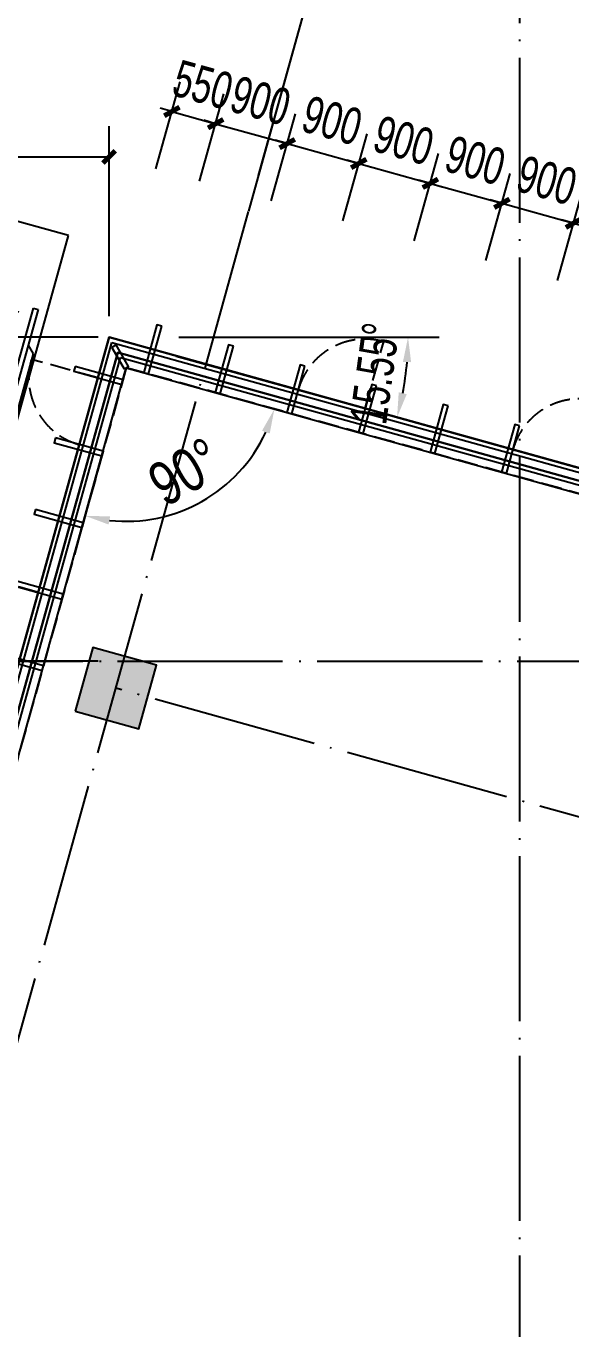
# Model space of a CAD drawing. Extents: x -409435 to 356702, y -107829 to 330904.
# Drawn here: x 98421 to 105022, y 210904 to 226698 of the extents above; entities that cross this region are included whole.
import ezdxf
from ezdxf.xclip import XClip

# ---------------------------------------------------------------- set-up
doc = ezdxf.new("R2010")
doc.units = 0
doc.header["$LTSCALE"] = 1000
doc.header["$MEASUREMENT"] = 0
doc.header["$XCLIPFRAME"] = 0
for name, pattern in [('104-14# 核心筒$0$DOTE', [2.42, 2, -0.2, 0.02, -0.2]), ('14#楼幕墙$0$DASH', [0.35, 0.25, -0.1]), ('X-104 14#平面$0$$0$DASH', [0.35, 0.25, -0.1])]:
    doc.linetypes.add(name, pattern=pattern)
for name, color, linetype in [('01-标注_尺寸', 124, 'Continuous'), ('104-14# 核心筒$0$01-标注_轴线坐标', 132, 'Continuous'), ('104-14# 核心筒$0$A-C_玻璃幕墙', 140, 'Continuous'), ('104-14# 核心筒$0$A_AXIS-轴线', 36, '104-14# 核心筒$0$DOTE'), ('104-14# 核心筒$0$A_STR-砼柱', 51, 'Continuous'), ('14#楼幕墙$0$A-C_玻璃幕墙', 140, 'Continuous'), ('14#楼幕墙$0$A-C_窗', 140, 'Continuous'), ('PUB_HATCH', 8, 'Continuous'), ('X-104 14#平面$0$01-标注_尺寸', 124, 'Continuous'), ('X-104 14#平面$0$A-C_玻璃幕墙', 140, 'Continuous'), ('X-104 14#平面$0$A-E_楼梯', 171, 'Continuous'), ('X-104 14#平面$0$A-TECH_结构', 21, 'Continuous')]:
    doc.layers.add(name, color=color, linetype=linetype)
doc.layers.add('X-104 14#平面$0$000套内', color=226, linetype='Continuous', lineweight=30, plot=False)
doc.styles.add('104-14# 核心筒$0$_TCH_DIM_T3', font='ros.shx', dxfattribs={"width": 0.705882, "bigfont": 'jd.shx'})
doc.styles.add('_TCH_DIM_T3', font='ros.shx', dxfattribs={"width": 0.705882, "bigfont": 'jd.shx'})
doc.styles.add('X-104 14#平面$0$_TCH_DIM_T3', font='ros.shx', dxfattribs={"width": 0.8, "bigfont": 'jd.shx'})
doc.dimstyles.new('104-14# 核心筒$0$_TCH_ARCH&&150', dxfattribs={"dimtxt": 446.25, "dimasz": 150, "dimexe": 375, "dimexo": 450, "dimgap": 189.375, "dimtad": 1, "dimdec": 0, "dimzin": 0, "dimdsep": 46, "dimtxsty": '104-14# 核心筒$0$_TCH_DIM_T3', "dimblk": '104-14# 核心筒$0$_ArchTick', "dimcen": 0.09, "dimclrt": 7, "dimazin": 2, "dimtfac": 1, "dimtdec": 0, "dimtix": 1, "dimtmove": 2, "dimatfit": 3, "dimfxl": 0, "dimtolj": 1, "dimtzin": 0, "dimarcsym": 0})
doc.dimstyles.new('_TCH_ARCH&&150', dxfattribs={"dimtxt": 446.25, "dimasz": 150, "dimexe": 375, "dimexo": 450, "dimgap": 189.375, "dimtad": 1, "dimdec": 0, "dimzin": 0, "dimdsep": 46, "dimtxsty": '_TCH_DIM_T3', "dimblk": 'ARCHTICK', "dimcen": 0.09, "dimclrt": 7, "dimazin": 2, "dimtfac": 1, "dimtdec": 0, "dimtix": 1, "dimtmove": 2, "dimatfit": 3, "dimfxl": 0, "dimtolj": 1, "dimtzin": 0, "dimarcsym": 0})
doc.dimstyles.new('_TCH_ARROW&&150', dxfattribs={"dimtxt": 446.25, "dimasz": 300, "dimexe": 375, "dimexo": 450, "dimgap": 150, "dimtad": 1, "dimdec": 0, "dimzin": 0, "dimdsep": 46, "dimtxsty": '_TCH_DIM_T3', "dimcen": 0.09, "dimclrt": 7, "dimazin": 2, "dimtfac": 1, "dimtdec": 0, "dimtix": 1, "dimtmove": 2, "dimatfit": 3, "dimfxl": 0, "dimtolj": 1, "dimtzin": 0, "dimarcsym": 0})
doc.dimstyles.new('X-104 14#平面$0$_TCH_ARROW&&150', dxfattribs={"dimtxt": 525, "dimasz": 300, "dimexe": 375, "dimexo": 450, "dimgap": 150, "dimtad": 1, "dimdec": 0, "dimzin": 0, "dimdsep": 46, "dimtxsty": 'X-104 14#平面$0$_TCH_DIM_T3', "dimcen": 0.09, "dimclrt": 7, "dimazin": 2, "dimtfac": 1, "dimtdec": 0, "dimtix": 1, "dimtmove": 2, "dimatfit": 3, "dimfxl": 0, "dimtolj": 1, "dimtzin": 0, "dimarcsym": 0})

# ---------------------------------------------------------------- blocks, each defined once
blk = doc.blocks.new('14#楼幕墙$0$A$C103B1A8E')
blk.add_lwpolyline([(0, 0), (60, 0), (60, 600), (0, 600)], close=True)
blk = doc.blocks.new('14#楼幕墙$0$A$C678332E3')
blk.add_lwpolyline([(0, 0), (60, 0), (60, 300), (0, 300)], close=True)
blk = doc.blocks.new('14#楼幕墙$0$A$C140B3602')
for name, p, rotation in [('14#楼幕墙$0$A$C103B1A8E', (83509, 42400), 163.4518973651107), ('14#楼幕墙$0$A$C678332E3', (83044, 41890), 28.45016047509381), ('14#楼幕墙$0$A$C103B1A8E', (84372, 42143), 163.4518973651107), ('14#楼幕墙$0$A$C103B1A8E', (82453, 41931), 253.4697301337788), ('14#楼幕墙$0$A$C103B1A8E', (85235, 41887), 163.4518973651107), ('14#楼幕墙$0$A$C103B1A8E', (86097, 41631), 163.4518973651107), ('14#楼幕墙$0$A$C103B1A8E', (86960, 41374), 163.4518973651107), ('14#楼幕墙$0$A$C103B1A8E', (82197, 41068), 253.4697301337788), ('14#楼幕墙$0$A$C103B1A8E', (87823, 41118), 163.4518973651107), ('14#楼幕墙$0$A$C103B1A8E', (81940, 40205), 253.4697301337788), ('14#楼幕墙$0$A$C103B1A8E', (81684, 39343), 253.4697301337788), ('14#楼幕墙$0$A$C103B1A8E', (81428, 38480), 253.4697301337788)]:
    blk.add_blockref(name, p, dxfattribs=dict(rotation=rotation))
blk = doc.blocks.new('14#楼幕墙$0$A$C2CD63A88')
at = {"linetype": '14#楼幕墙$0$DASH'}
blk.add_lwpolyline([(0, 670), (0, -170)], dxfattribs=at)
blk.add_arc((0, 670), 840, 270, 0, dxfattribs=at)
blk = doc.blocks.new('14#楼幕墙')
at = {"layer": '14#楼幕墙$0$A-C_玻璃幕墙'}
for p, q in [((92266, 197155), (99427, 222925)), ((94037, 203343), (99462, 222863)), ((99427, 222925), (120742, 216995)), ((99462, 222863), (120687, 216958)), ((94182, 203303), (99566, 222679)), ((94278, 203276), (99636, 222556)), ((99566, 222679), (120524, 216848)), ((99636, 222556), (120415, 216774))]:
    blk.add_line(p, q, dxfattribs=at)
blk.add_lwpolyline([(120742, 216995), (99427, 222925), (92266, 197155), (62308, 195791), (62738, 196820), (22065, 195795), (17309, 179208), (53491, 179840), (52927, 177185), (83500, 178466), (82418, 175654), (109062, 173768), (119297, 188914), (117563, 189300)], close=True, dxfattribs=at)
at = {"layer": '14#楼幕墙$0$A-C_玻璃幕墙', "rotation": 1.000000000000248}
blk.add_blockref('14#楼幕墙$0$A$C140B3602', (17309, 179208), dxfattribs=at)
at = {"layer": '14#楼幕墙$0$A-C_窗'}
for p, rotation in [((102708, 222708), 164.4518973650736), ((98649, 222612), 254.4518973650889), ((105309, 221984), 164.4518973650736), ((97926, 220011), 254.4518973650889)]:
    blk.add_blockref('14#楼幕墙$0$A$C2CD63A88', p, dxfattribs=dict(at, rotation=rotation))
blk = doc.blocks.new('_FZH')
blk.add_lwpolyline([(-0.5, -0.5), (0.5, -0.5), (0.5, 0.5), (-0.5, 0.5)], close=True)
at = {"layer": 'PUB_HATCH'}
blk.add_solid([(-0.5, -0.5), (0.5, -0.5), (-0.5, 0.5), (0.5, 0.5)], dxfattribs=at)
blk = doc.blocks.new('104-14# 核心筒$0$_ArchTick')
at = {"color": 0, "linetype": 'ByBlock', "const_width": 0.4}
blk.add_lwpolyline([(-0.5, -0.5), (0.5, 0.5)], dxfattribs=at)
blk = doc.blocks.new('*D2819')
at = {"layer": '104-14# 核心筒$0$01-标注_轴线坐标', "color": 0, "lineweight": -2, "transparency": 16777216}
for p, q in [((101239, 224885), (102545, 229581)), ((102445, 229220), (111844, 226605)), ((110638, 222269), (111944, 226966))]:
    blk.add_line(p, q, dxfattribs=at)
at = {"layer": 'Defpoints', "color": 0, "transparency": 16777216}
for p in [(111844, 226605), (101118, 224451), (110517, 221836)]:
    blk.add_point(p, dxfattribs=at)
at = {"layer": '104-14# 核心筒$0$01-标注_轴线坐标', "color": 0, "lineweight": -2, "transparency": 16777216, "xscale": 150, "yscale": 150, "zscale": 150}
for p, rotation in [((102445, 229220), 164.451897364515), ((111844, 226605), 344.451897364515)]:
    blk.add_blockref('104-14# 核心筒$0$_ArchTick', p, dxfattribs=dict(at, rotation=rotation))
at = {"layer": '104-14# 核心筒$0$01-标注_轴线坐标', "color": 7, "transparency": 16777216, "insert": (107255, 228310), "char_height": 446.2, "attachment_point": 5, "rotation": 344.4519, "style": '104-14# 核心筒$0$_TCH_DIM_T3'}
blk.add_mtext('\\A1;9756', dxfattribs=at)
blk = doc.blocks.new('*D2640')
at = {"layer": 'Defpoints', "color": 0, "transparency": 16777216}
for p in [(99636, 222556), (100206, 222397), (99477, 221985), (100100, 220752)]:
    blk.add_point(p, dxfattribs=at)
at = {"layer": 'X-104 14#平面$0$01-标注_尺寸', "color": 0, "lineweight": -2, "transparency": 16777216}
for p, q in [((100640, 222276), (101791, 221956)), ((99356, 221551), (99036, 220400))]:
    blk.add_line(p, q, dxfattribs=at)
blk.add_arc((99636, 222556), 1862, 263.6908, 335.213, dxfattribs=at)
at = {"layer": 'X-104 14#平面$0$01-标注_尺寸', "color": 0, "transparency": 16777216}
for points in [[(101280, 221792), (101373, 221758), (101430, 222056)], [(99421, 220655), (99440, 220753), (99136, 220761)]]:
    blk.add_solid(points, dxfattribs=at)
at = {"layer": 'X-104 14#平面$0$01-标注_尺寸', "color": 7, "transparency": 16777216, "insert": (100348, 221293), "char_height": 525, "attachment_point": 5, "rotation": 29.4519, "style": 'X-104 14#平面$0$_TCH_DIM_T3'}
blk.add_mtext('\\A1;90°', dxfattribs=at)
blk = doc.blocks.new('_ArchTick')
at = {"color": 0, "linetype": 'ByBlock', "const_width": 0.4}
blk.add_lwpolyline([(-0.5, -0.5), (0.5, 0.5)], dxfattribs=at)
blk = doc.blocks.new('*D634')
at = {"layer": '01-标注_尺寸', "color": 0, "lineweight": -2, "transparency": 16777216}
for p, q in [((95400, 223181), (95400, 225486)), ((99427, 223181), (99427, 225486)), ((95400, 225111), (99427, 225111))]:
    blk.add_line(p, q, dxfattribs=at)
at = {"layer": 'Defpoints', "color": 0, "transparency": 16777216}
for p in [(99427, 225111), (95400, 222731), (99427, 222731)]:
    blk.add_point(p, dxfattribs=at)
at = {"layer": '01-标注_尺寸', "color": 0, "lineweight": -2, "transparency": 16777216, "xscale": 150, "yscale": 150, "zscale": 150, "rotation": 180}
blk.add_blockref('_ArchTick', (95400, 225111), dxfattribs=at)
at = {"layer": '01-标注_尺寸', "color": 0, "lineweight": -2, "transparency": 16777216, "xscale": 150, "yscale": 150, "zscale": 150}
blk.add_blockref('_ArchTick', (99427, 225111), dxfattribs=at)
at = {"layer": '01-标注_尺寸', "color": 7, "transparency": 16777216, "insert": (97413, 225524), "char_height": 446.2, "attachment_point": 5, "style": '_TCH_DIM_T3'}
blk.add_mtext('\\A1;4027', dxfattribs=at)
blk = doc.blocks.new('*D635')
at = {"layer": '01-标注_尺寸', "color": 0, "lineweight": -2, "transparency": 16777216}
for p, q in [((99294, 222925), (97733, 222925)), ((98108, 219000), (98108, 222925)), ((99294, 219000), (97733, 219000))]:
    blk.add_line(p, q, dxfattribs=at)
at = {"layer": 'Defpoints', "color": 0, "transparency": 16777216}
for p in [(98108, 222925), (99744, 222925), (99744, 219000)]:
    blk.add_point(p, dxfattribs=at)
at = {"layer": '01-标注_尺寸', "color": 0, "lineweight": -2, "transparency": 16777216, "xscale": 150, "yscale": 150, "zscale": 150}
for p, rotation in [((98108, 222925), 90), ((98108, 219000), 270)]:
    blk.add_blockref('_ArchTick', p, dxfattribs=dict(at, rotation=rotation))
at = {"layer": '01-标注_尺寸', "color": 7, "transparency": 16777216, "insert": (97696, 220963), "char_height": 446.2, "attachment_point": 5, "rotation": 90, "style": '_TCH_DIM_T3'}
blk.add_mtext('\\A1;3925', dxfattribs=at)
blk = doc.blocks.new('*D636')
at = {"layer": '01-标注_尺寸', "color": 0, "lineweight": -2, "transparency": 16777216}
for p, q in [((100272, 222925), (103424, 222925)), ((100241, 222698), (103278, 221854))]:
    blk.add_line(p, q, dxfattribs=at)
blk.add_arc((99427, 222925), 3622, 349.1992, 355.253, dxfattribs=at)
at = {"layer": '01-标注_尺寸', "color": 0, "transparency": 16777216}
for points in [[(102987, 222627), (103086, 222623), (103049, 222925)], [(103033, 222235), (102936, 222258), (102916, 221954)]]:
    blk.add_solid(points, dxfattribs=at)
at = {"layer": 'Defpoints', "color": 0, "transparency": 16777216}
for p in [(99427, 222925), (99822, 222925), (99808, 222819), (102990, 222273)]:
    blk.add_point(p, dxfattribs=at)
at = {"layer": '01-标注_尺寸', "color": 7, "transparency": 16777216, "insert": (102646, 222486), "char_height": 446.2, "attachment_point": 5, "rotation": 82.2261, "style": '_TCH_DIM_T3'}
blk.add_mtext('\\A1;15.55°', dxfattribs=at)
blk = doc.blocks.new('*D1752')
at = {"layer": '01-标注_尺寸', "color": 0, "lineweight": -2, "transparency": 16777216}
for p, q in [((104860, 223613), (105154, 224669)), ((105053, 224308), (104909, 224348)), ((105053, 224308), (105920, 224067)), ((105727, 223372), (106021, 224428)), ((105920, 224067), (106065, 224027))]:
    blk.add_line(p, q, dxfattribs=at)
at = {"layer": 'Defpoints', "color": 0, "transparency": 16777216}
for p in [(105920, 224067), (104739, 223179), (105606, 222938)]:
    blk.add_point(p, dxfattribs=at)
at = {"layer": '01-标注_尺寸', "color": 0, "lineweight": -2, "transparency": 16777216, "xscale": 150, "yscale": 150, "zscale": 150}
for p, rotation in [((105053, 224308), 344.4518973651092), ((105920, 224067), 164.4518973651092)]:
    blk.add_blockref('_ArchTick', p, dxfattribs=dict(at, rotation=rotation))
at = {"layer": '01-标注_尺寸', "color": 7, "transparency": 16777216, "insert": (105597, 224585), "char_height": 446.2, "attachment_point": 5, "rotation": 344.4519, "style": '_TCH_DIM_T3'}
blk.add_mtext('\\A1;900', dxfattribs=at)
blk = doc.blocks.new('*D1753')
at = {"layer": '01-标注_尺寸', "color": 0, "lineweight": -2, "transparency": 16777216}
for p, q in [((103993, 223854), (104287, 224911)), ((104860, 223613), (105154, 224669)), ((104186, 224549), (104042, 224590)), ((104186, 224549), (105053, 224308)), ((105053, 224308), (105198, 224268))]:
    blk.add_line(p, q, dxfattribs=at)
at = {"layer": 'Defpoints', "color": 0, "transparency": 16777216}
for p in [(105053, 224308), (103872, 223421), (104739, 223179)]:
    blk.add_point(p, dxfattribs=at)
at = {"layer": '01-标注_尺寸', "color": 0, "lineweight": -2, "transparency": 16777216, "xscale": 150, "yscale": 150, "zscale": 150}
for p, rotation in [((104186, 224549), 344.4518973651087), ((105053, 224308), 164.4518973651087)]:
    blk.add_blockref('_ArchTick', p, dxfattribs=dict(at, rotation=rotation))
at = {"layer": '01-标注_尺寸', "color": 7, "transparency": 16777216, "insert": (104730, 224826), "char_height": 446.2, "attachment_point": 5, "rotation": 344.4519, "style": '_TCH_DIM_T3'}
blk.add_mtext('\\A1;900', dxfattribs=at)
blk = doc.blocks.new('*D1754')
at = {"layer": '01-标注_尺寸', "color": 0, "lineweight": -2, "transparency": 16777216}
for p, q in [((103125, 224095), (103419, 225152)), ((103993, 223854), (104287, 224911)), ((103319, 224791), (103174, 224831)), ((103319, 224791), (104186, 224549)), ((104186, 224549), (104331, 224509))]:
    blk.add_line(p, q, dxfattribs=at)
at = {"layer": 'Defpoints', "color": 0, "transparency": 16777216}
for p in [(104186, 224549), (103005, 223662), (103872, 223421)]:
    blk.add_point(p, dxfattribs=at)
at = {"layer": '01-标注_尺寸', "color": 0, "lineweight": -2, "transparency": 16777216, "xscale": 150, "yscale": 150, "zscale": 150}
for p, rotation in [((103319, 224791), 344.4518973651101), ((104186, 224549), 164.4518973651101)]:
    blk.add_blockref('_ArchTick', p, dxfattribs=dict(at, rotation=rotation))
at = {"layer": '01-标注_尺寸', "color": 7, "transparency": 16777216, "insert": (103863, 225067), "char_height": 446.2, "attachment_point": 5, "rotation": 344.4519, "style": '_TCH_DIM_T3'}
blk.add_mtext('\\A1;900', dxfattribs=at)
blk = doc.blocks.new('*D1755')
at = {"layer": '01-标注_尺寸', "color": 0, "lineweight": -2, "transparency": 16777216}
for p, q in [((102258, 224337), (102552, 225393)), ((102452, 225032), (102307, 225072)), ((103125, 224095), (103419, 225152)), ((102452, 225032), (103319, 224791)), ((103319, 224791), (103463, 224750))]:
    blk.add_line(p, q, dxfattribs=at)
at = {"layer": 'Defpoints', "color": 0, "transparency": 16777216}
for p in [(103319, 224791), (102138, 223903), (103005, 223662)]:
    blk.add_point(p, dxfattribs=at)
at = {"layer": '01-标注_尺寸', "color": 0, "lineweight": -2, "transparency": 16777216, "xscale": 150, "yscale": 150, "zscale": 150}
for p, rotation in [((102452, 225032), 344.4518973651098), ((103319, 224791), 164.4518973651098)]:
    blk.add_blockref('_ArchTick', p, dxfattribs=dict(at, rotation=rotation))
at = {"layer": '01-标注_尺寸', "color": 7, "transparency": 16777216, "insert": (102996, 225309), "char_height": 446.2, "attachment_point": 5, "rotation": 344.4519, "style": '_TCH_DIM_T3'}
blk.add_mtext('\\A1;900', dxfattribs=at)
blk = doc.blocks.new('*D1756')
at = {"layer": '01-标注_尺寸', "color": 0, "lineweight": -2, "transparency": 16777216}
for p, q in [((101391, 224578), (101685, 225634)), ((102258, 224337), (102552, 225393)), ((101585, 225273), (101440, 225313)), ((101585, 225273), (102452, 225032)), ((102452, 225032), (102596, 224992))]:
    blk.add_line(p, q, dxfattribs=at)
at = {"layer": 'Defpoints', "color": 0, "transparency": 16777216}
for p in [(102452, 225032), (101271, 224144), (102138, 223903)]:
    blk.add_point(p, dxfattribs=at)
at = {"layer": '01-标注_尺寸', "color": 0, "lineweight": -2, "transparency": 16777216, "xscale": 150, "yscale": 150, "zscale": 150}
for p, rotation in [((101585, 225273), 344.4518973651079), ((102452, 225032), 164.4518973651079)]:
    blk.add_blockref('_ArchTick', p, dxfattribs=dict(at, rotation=rotation))
at = {"layer": '01-标注_尺寸', "color": 7, "transparency": 16777216, "insert": (102129, 225550), "char_height": 446.2, "attachment_point": 5, "rotation": 344.4519, "style": '_TCH_DIM_T3'}
blk.add_mtext('\\A1;900', dxfattribs=at)
blk = doc.blocks.new('*D1757')
at = {"layer": '01-标注_尺寸', "color": 0, "lineweight": -2, "transparency": 16777216}
for p, q in [((100524, 224819), (100818, 225876)), ((100718, 225514), (100573, 225555)), ((101391, 224578), (101685, 225634)), ((100718, 225514), (101585, 225273)), ((101585, 225273), (101729, 225233))]:
    blk.add_line(p, q, dxfattribs=at)
at = {"layer": 'Defpoints', "color": 0, "transparency": 16777216}
for p in [(101585, 225273), (100404, 224385), (101271, 224144)]:
    blk.add_point(p, dxfattribs=at)
at = {"layer": '01-标注_尺寸', "color": 0, "lineweight": -2, "transparency": 16777216, "xscale": 150, "yscale": 150, "zscale": 150}
for p, rotation in [((100718, 225514), 344.4518973651095), ((101585, 225273), 164.4518973651095)]:
    blk.add_blockref('_ArchTick', p, dxfattribs=dict(at, rotation=rotation))
at = {"layer": '01-标注_尺寸', "color": 7, "transparency": 16777216, "insert": (101262, 225791), "char_height": 446.2, "attachment_point": 5, "rotation": 344.4519, "style": '_TCH_DIM_T3'}
blk.add_mtext('\\A1;900', dxfattribs=at)
blk = doc.blocks.new('*D1758')
at = {"layer": '01-标注_尺寸', "color": 0, "lineweight": -2, "transparency": 16777216}
for p, q in [((99995, 224966), (100289, 226023)), ((100524, 224819), (100818, 225876)), ((100188, 225662), (100044, 225702)), ((100188, 225662), (100718, 225514)), ((100718, 225514), (100862, 225474))]:
    blk.add_line(p, q, dxfattribs=at)
at = {"layer": 'Defpoints', "color": 0, "transparency": 16777216}
for p in [(100718, 225514), (99874, 224533), (100404, 224385)]:
    blk.add_point(p, dxfattribs=at)
at = {"layer": '01-标注_尺寸', "color": 0, "lineweight": -2, "transparency": 16777216, "xscale": 150, "yscale": 150, "zscale": 150}
for p, rotation in [((100188, 225662), 344.4518973651097), ((100718, 225514), 164.4518973651098)]:
    blk.add_blockref('_ArchTick', p, dxfattribs=dict(at, rotation=rotation))
at = {"layer": '01-标注_尺寸', "color": 7, "transparency": 16777216, "insert": (100564, 225985), "char_height": 446.2, "attachment_point": 5, "rotation": 344.4519, "style": '_TCH_DIM_T3'}
blk.add_mtext('\\A1;550', dxfattribs=at)
blk = doc.blocks.new('*D1907')
at = {"layer": '01-标注_尺寸', "color": 0, "lineweight": -2, "transparency": 16777216}
for p, q in [((98332, 223229), (97379, 223494)), ((97741, 223394), (97781, 223538)), ((97612, 222931), (97741, 223394)), ((98204, 222767), (97251, 223032)), ((97612, 222931), (97572, 222787))]:
    blk.add_line(p, q, dxfattribs=at)
at = {"layer": 'Defpoints', "color": 0, "transparency": 16777216}
for p in [(97741, 223394), (98766, 223109), (98637, 222646)]:
    blk.add_point(p, dxfattribs=at)
at = {"layer": '01-标注_尺寸', "color": 0, "lineweight": -2, "transparency": 16777216, "xscale": 150, "yscale": 150, "zscale": 150}
for p, rotation in [((97741, 223394), 254.4697301339617), ((97612, 222931), 74.46973013396162)]:
    blk.add_blockref('_ArchTick', p, dxfattribs=dict(at, rotation=rotation))
at = {"layer": '01-标注_尺寸', "color": 7, "transparency": 16777216, "insert": (97279, 223273), "char_height": 446.2, "attachment_point": 5, "rotation": 74.4697, "style": '_TCH_DIM_T3'}
blk.add_mtext('\\A1;480', dxfattribs=at)
blk = doc.blocks.new('*D1908')
at = {"layer": '01-标注_尺寸', "color": 0, "lineweight": -2, "transparency": 16777216}
for p, q in [((98204, 222767), (97251, 223032)), ((97612, 222931), (97652, 223076)), ((97371, 222064), (97612, 222931)), ((97963, 221900), (97010, 222164)), ((97371, 222064), (97331, 221920))]:
    blk.add_line(p, q, dxfattribs=at)
at = {"layer": 'Defpoints', "color": 0, "transparency": 16777216}
for p in [(97612, 222931), (98637, 222646), (98396, 221779)]:
    blk.add_point(p, dxfattribs=at)
at = {"layer": '01-标注_尺寸', "color": 0, "lineweight": -2, "transparency": 16777216, "xscale": 150, "yscale": 150, "zscale": 150}
for p, rotation in [((97612, 222931), 254.4697301339616), ((97371, 222064), 74.46973013396162)]:
    blk.add_blockref('_ArchTick', p, dxfattribs=dict(at, rotation=rotation))
at = {"layer": '01-标注_尺寸', "color": 7, "transparency": 16777216, "insert": (97094, 222608), "char_height": 446.2, "attachment_point": 5, "rotation": 74.4697, "style": '_TCH_DIM_T3'}
blk.add_mtext('\\A1;900', dxfattribs=at)
blk = doc.blocks.new('104-14# 核心筒')
at = {"layer": '104-14# 核心筒$0$01-标注_轴线坐标'}
blk.add_line((101118.5, 224453.2), (102726.8, 230233.7), dxfattribs=at)
at = {"layer": '104-14# 核心筒$0$A-C_玻璃幕墙'}
blk.add_lwpolyline([(82417.6, 175653.6), (83499.8, 178465.9), (52926.6, 177184.7), (53491, 179839.8), (17309.3, 179208.2), (22065.4, 195794.6), (62738.3, 196820), (62307.5, 195791.2), (92265.6, 197155.1), (99426.9, 222925), (120741.8, 216994.6), (117562.9, 189300.5), (119297.3, 188914.5), (109062.3, 173767.9), (82417.6, 175653.6)], dxfattribs=at)
at = {"layer": '104-14# 核心筒$0$A_AXIS-轴线'}
for p, q in [((104400, 228733.6), (104400, 169654.9)), ((95400, 203900), (101117.9, 224451.1)), ((-9370.1, 219000), (120259.9, 219000)), ((115900, 214110.4), (99509.6, 218670.7))]:
    blk.add_line(p, q, dxfattribs=at)
at = {"layer": '104-14# 核心筒$0$A_STR-砼柱', "xscale": 799.9999999999911, "yscale": 799.9999999999911, "zscale": 799.9999999999911, "rotation": 344.4518973650904}
blk.add_blockref('_FZH', (99509.6, 218670.7), dxfattribs=at)
at = {"layer": '104-14# 核心筒$0$01-标注_轴线坐标'}
dim = blk.add_aligned_dim(p1=(101117.9, 224451.1), p2=(110517.1, 221836), distance=4950, dimstyle='104-14# 核心筒$0$_TCH_ARCH&&150', dxfattribs=at)
dim.commit()
dim.dimension.update_dxf_attribs({"geometry": '*D2819', "text_midpoint": (107254.9, 228309.8)})
blk = doc.blocks.new('X-104 14#平面')
at = {"layer": 'X-104 14#平面$0$000套内'}
blk.add_lwpolyline([(115950, 189400), (115950, 189200), (117249.4, 189200), (117398.5, 189183.4), (120578.2, 216884.4), (99531.2, 222740.3), (92350, 196898.5), (92350, 194099.9), (95650, 194099.9), (95650, 199600), (104650, 199600), (104650, 200600), (107550, 200600), (107550, 201000), (115950, 201000)], close=True, dxfattribs=at)
at = {"layer": 'X-104 14#平面$0$A-C_玻璃幕墙'}
blk.add_lwpolyline([(82417.6, 175653.6), (83499.8, 178465.9), (52926.6, 177184.7), (53491, 179839.8), (17309.3, 179208.2), (22065.4, 195794.6), (62738.3, 196820), (62307.5, 195791.2), (92265.6, 197155.1), (99426.9, 222925), (120741.8, 216994.6), (117562.9, 189300.5), (119297.3, 188914.5), (109062.3, 173767.9), (82417.6, 175653.6)], dxfattribs=at)
at = {"layer": 'X-104 14#平面$0$A-E_楼梯'}
for p, q in [((98935.7, 224158.8), (97444.3, 224573.7)), ((95254.3, 210927.4), (98935.7, 224158.8)), ((95343.5, 211900.6), (98509.4, 223279.4)), ((98567.2, 223263.3), (95401.3, 211884.5)), ((98509.4, 223279.4), (98567.2, 223263.3)), ((98506.4, 222723.9), (95627.8, 212377.8)), ((98446.6, 222829.8), (98506.4, 222723.9))]:
    blk.add_line(p, q, dxfattribs=at)
at = {"layer": 'X-104 14#平面$0$A-TECH_结构', "linetype": 'X-104 14#平面$0$$0$DASH'}
blk.add_lwpolyline([(108910.7, 174079.4), (118802, 188717.3), (117234.1, 189066.3), (120414.6, 216774.3), (99635.6, 222555.6), (95312.9, 207000.2), (89162.1, 208711.5), (77269.5, 199400), (8635.1, 199400), (5919.8, 186625.4), (-2502.5, 188415.7), (-5635.8, 173674.9), (40532.1, 175690.6), (40199.6, 173602.3), (83848.5, 175853.1)], close=True, dxfattribs=at)
ref = blk.add_blockref('104-14# 核心筒', (0, 0))
XClip(ref).set_block_clipping_path([(-38664.3623821461, -25500), (139216.5485069363, 330900)])
blk.add_blockref('14#楼幕墙', (0, 0))
at = {"layer": 'X-104 14#平面$0$01-标注_尺寸'}
dim = blk.add_angular_dim_3p(base=(100100.4, 220752), center=(99635.5, 222555.6), p1=(99476.7, 221984.8), p2=(100206.3, 222396.8), dimstyle='X-104 14#平面$0$_TCH_ARROW&&150', dxfattribs=at)
dim.commit()
dim.dimension.update_dxf_attribs({"geometry": '*D2640', "text_midpoint": (100348.5, 221293)})

msp = doc.modelspace()

# ---------------------------------------------------------------- block references
msp.add_blockref('X-104 14#平面', (0, 0))

# ---------------------------------------------------------------- dimensions: what is measured, and where the dimension line sits
at = {"layer": '01-标注_尺寸'}
for p1, p2, distance, picture, middle in [((99874.3, 224532.8), (100403.7, 224385.5), 1171.8, '*D1758', (100563.6, 225985.4)), ((100403.7, 224385.5), (101270.7, 224144.2), 1171.8, '*D1757', (101261.9, 225791.2)), ((101270.7, 224144.2), (102137.8, 223903), 1171.8, '*D1756', (102128.9, 225549.9)), ((95400, 222731.5), (99426.9, 222731.5), 2379.6, '*D634', (97413.5, 225523.6)), ((102137.8, 223903), (103004.9, 223661.8), 1171.8, '*D1755', (102996, 225308.7)), ((103004.9, 223661.8), (103871.9, 223420.5), 1171.8, '*D1754', (103863.1, 225067.4)), ((103871.9, 223420.5), (104739, 223179.3), 1171.8, '*D1753', (104730.1, 224826.2)), ((104739, 223179.3), (105606.1, 222938), 1171.8, '*D1752', (105597.2, 224584.9)), ((98637.2, 222646.4), (98765.7, 223108.8), 1063.8, '*D1907', (97279.1, 223272.9)), ((98396.2, 221779.3), (98637.2, 222646.4), 1063.8, '*D1908', (97094.3, 222608.1)), ((99743.9, 219000), (99743.9, 222925), 1635.7, '*D635', (97695.7, 220962.5))]:
    dim = msp.add_aligned_dim(p1=p1, p2=p2, distance=distance, dimstyle='_TCH_ARCH&&150', dxfattribs=at)
    dim.commit()
    dim.dimension.update_dxf_attribs({"geometry": picture, "text_midpoint": middle})
dim = msp.add_angular_dim_3p(base=(102989.8, 222273.3), center=(99426.9, 222925), p1=(99807.6, 222819.1), p2=(99822, 222925), dimstyle='_TCH_ARROW&&150', dxfattribs=at)
dim.commit()
dim.dimension.update_dxf_attribs({"geometry": '*D636', "text_midpoint": (102645.9, 222485.6)})

doc.saveas('drawing.dxf')
